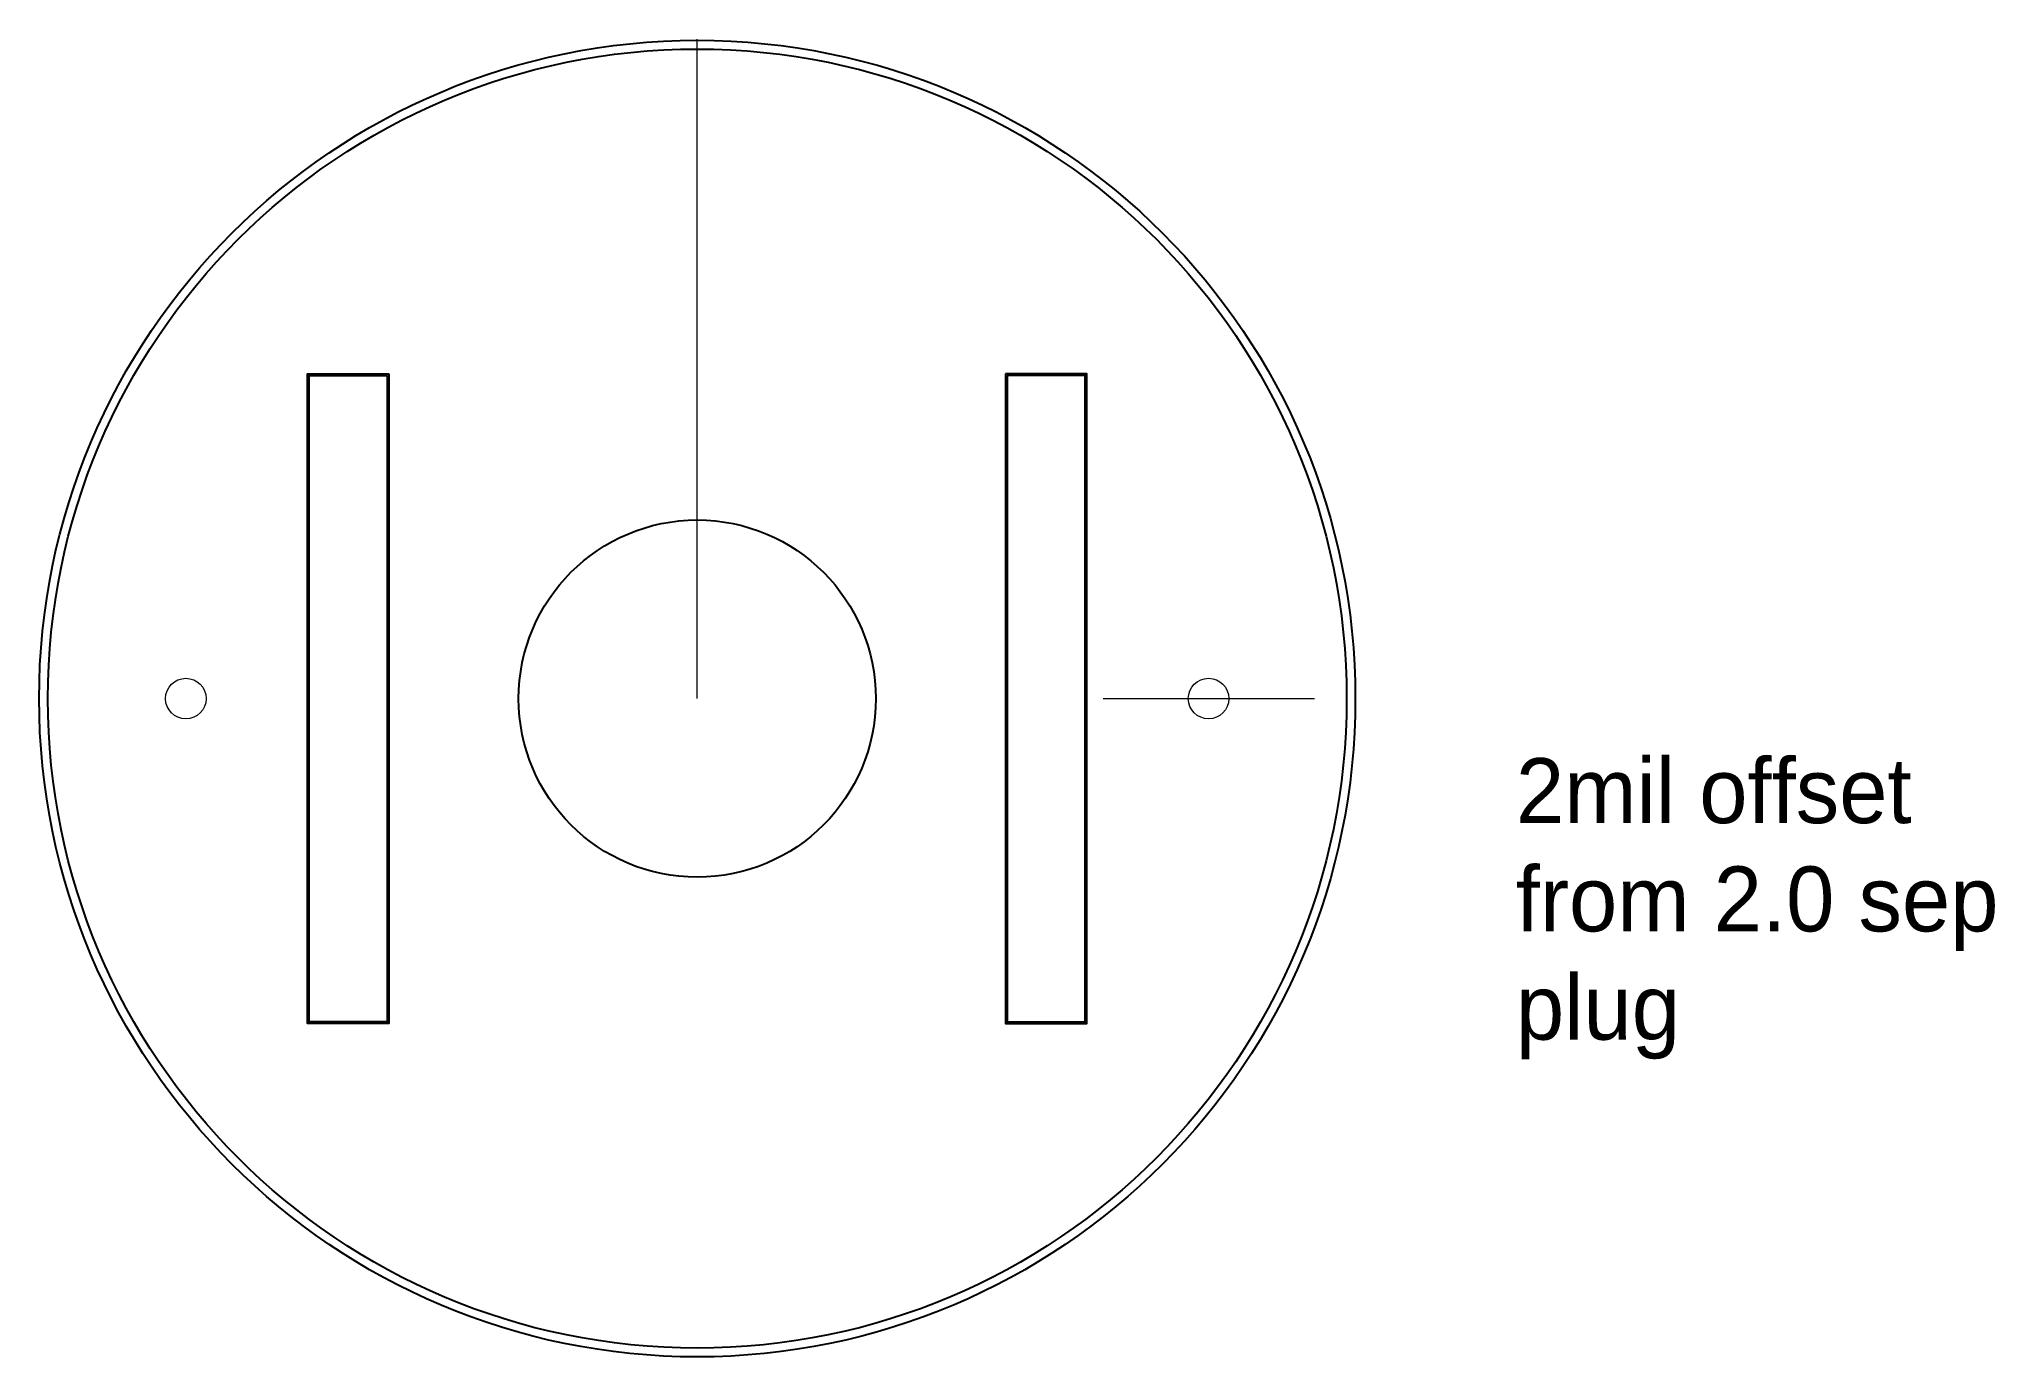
# Model space of a CAD drawing. Extents: x 0.17 to 6.19, y 0.05 to 4.11.
import ezdxf

# ---------------------------------------------------------------- set-up
doc = ezdxf.new("R2010")
doc.units = 0
doc.header["$MEASUREMENT"] = 0
doc.layers.add('holes', color=1, linetype='Continuous')
doc.layers.add('outline', color=3, linetype='Continuous')

msp = doc.modelspace()

# ---------------------------------------------------------------- linework, layer by layer
at = {"linetype": 'Continuous', "lineweight": 0, "flags": 128}
for points in [[(2.1938, 2.0751), (2.1938, 4.1058)], [(3.4438, 2.0751), (4.095, 2.0751)]]:
    msp.add_lwpolyline(points, dxfattribs=at)
at = {"linetype": 'Continuous', "flags": 128}
for points in [[(1.2438, 3.0751), (1.2438, 1.0751), (0.9938, 1.0751), (0.9938, 3.0751)], [(3.1438, 3.0751), (3.1438, 1.0751), (3.3938, 1.0751), (3.3938, 3.0751)]]:
    msp.add_lwpolyline(points, close=True, dxfattribs=at)
at = {"linetype": 'Continuous'}
msp.add_circle((2.1938, 2.0751), 2, dxfattribs=at)
at = {"layer": 'holes', "linetype": 'Continuous', "flags": 128}
for points in [[(1.2388, 3.0701), (1.2388, 1.0801), (0.9988, 1.0801), (0.9988, 3.0701)], [(3.1488, 3.0701), (3.1488, 1.0801), (3.3888, 1.0801), (3.3888, 3.0701)]]:
    msp.add_lwpolyline(points, close=True, dxfattribs=at)
at = {"layer": 'holes', "linetype": 'Continuous'}
msp.add_circle((2.1938, 2.0751), 0.55, dxfattribs=at)
at = {"layer": 'holes', "linetype": 'Continuous', "lineweight": 0}
for centre in [(0.6188, 2.0751), (3.7688, 2.0751)]:
    msp.add_circle(centre, 0.0625, dxfattribs=at)
at = {"layer": 'outline', "linetype": 'Continuous'}
msp.add_circle((2.1938, 2.0751), 2.027, dxfattribs=at)

# ---------------------------------------------------------------- texts
at = {"linetype": 'Continuous', "lineweight": 0}
for s, p in [('2mil offset', (4.7154, 1.6916)), ('from 2.0 sep', (4.7154, 1.3583)), ('plug', (4.7154, 1.0249))]:
    msp.add_text(s, height=0.2, dxfattribs=at).set_placement(p)

doc.saveas('drawing.dxf')
